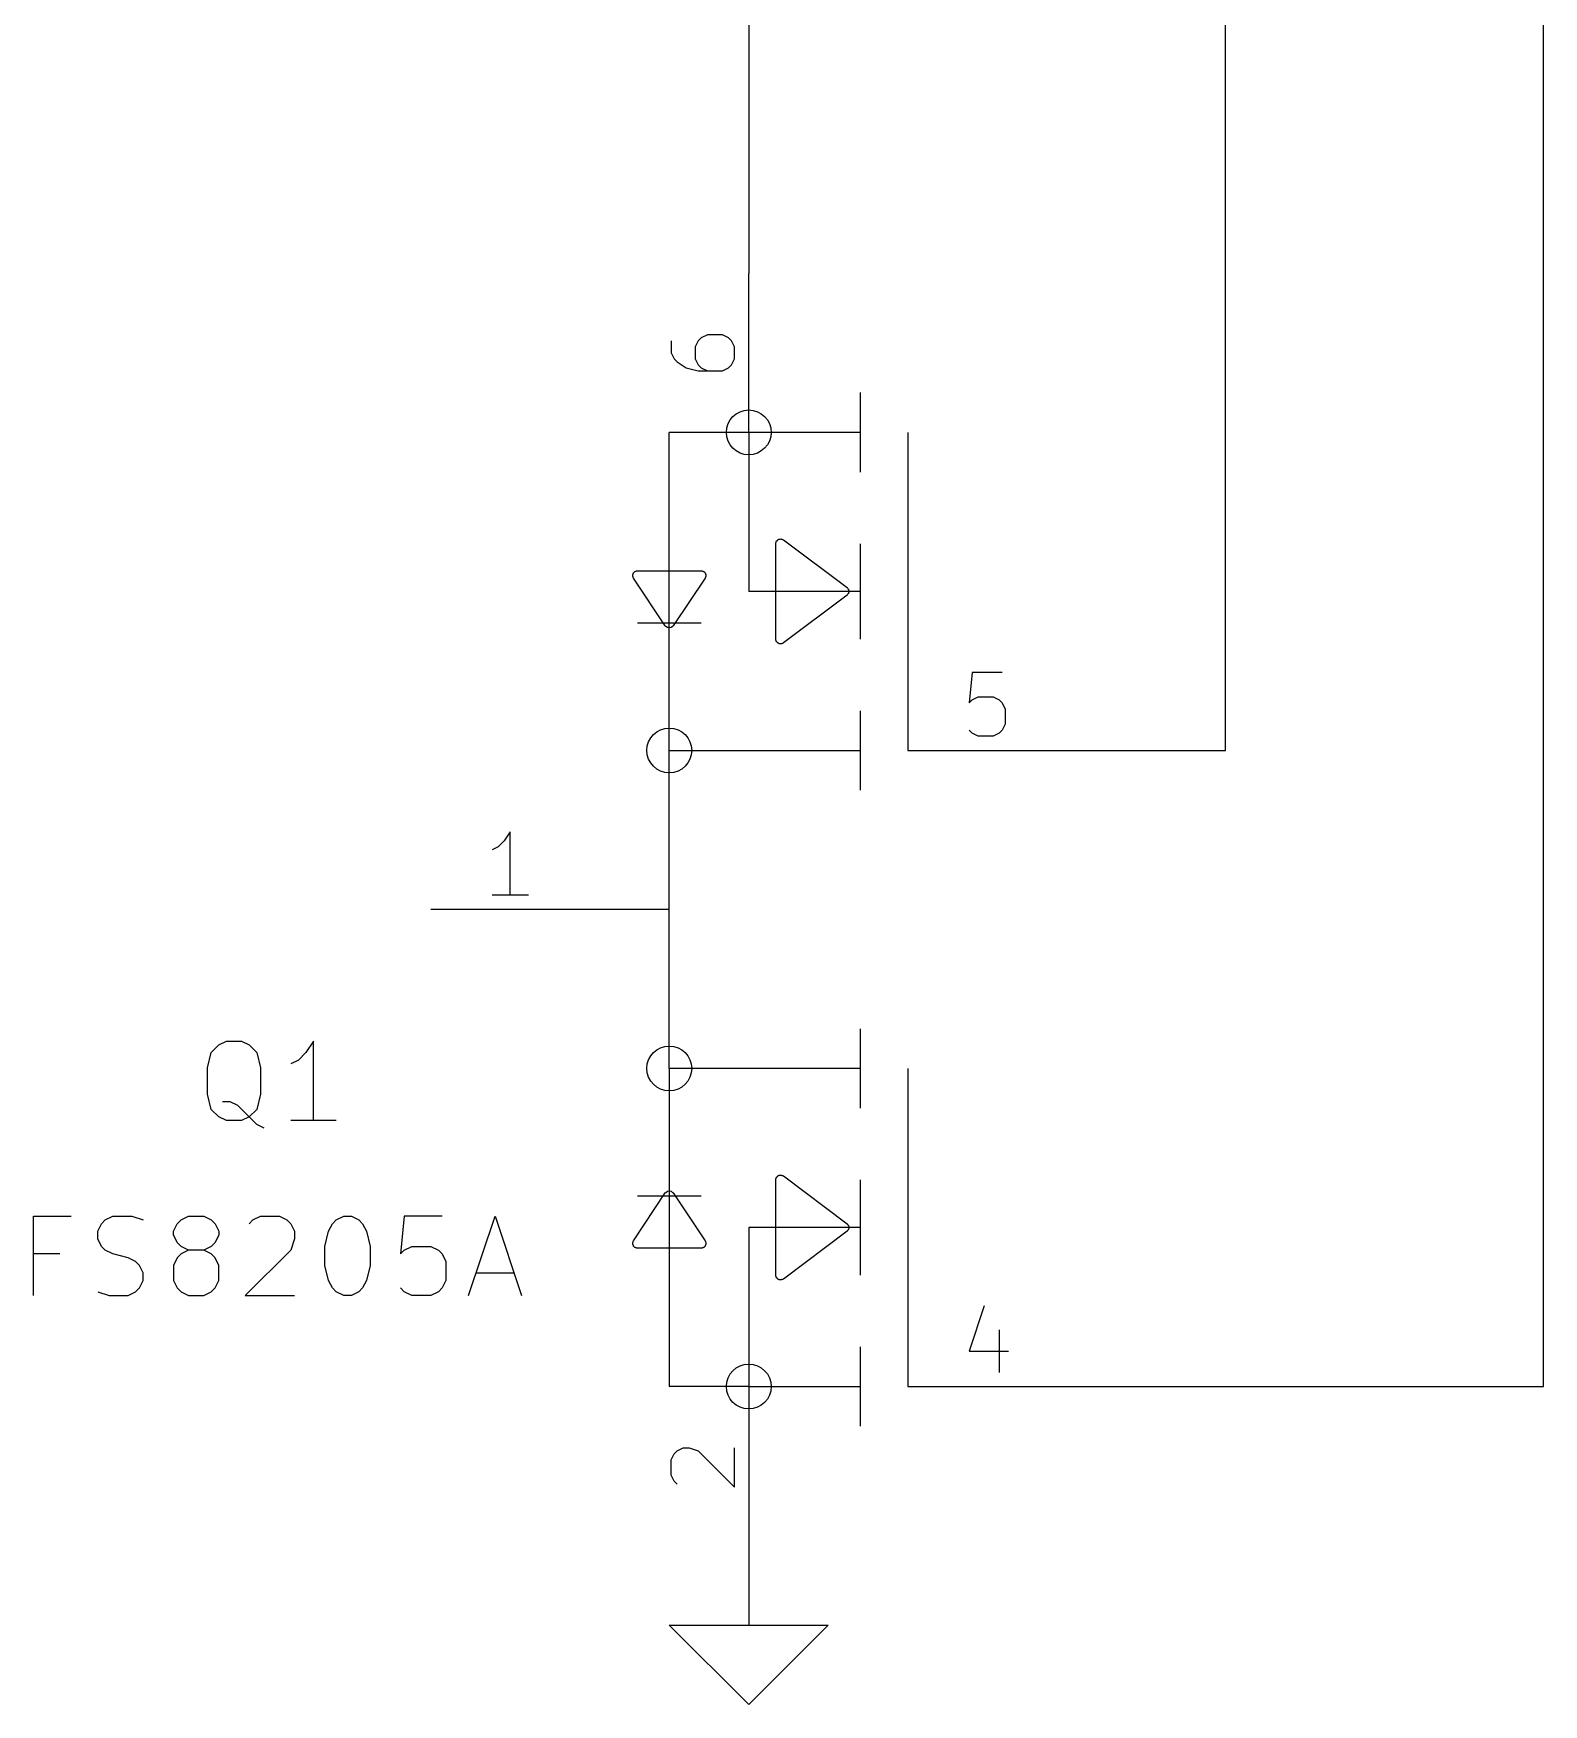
# Model space of a CAD drawing. Header units: inches. Extents: x 0.4 to 16.1, y -11.3 to -0.4.
# Drawn here: x 2.6 to 3.55, y -8.3 to -7.249 of the extents above; entities that cross this region are included whole.
import ezdxf

# ---------------------------------------------------------------- set-up
doc = ezdxf.new("R2010")
doc.units = ezdxf.units.IN
doc.header["$MEASUREMENT"] = 0
for name, color, linetype in [('GREENSIXTYFIVE', 129, 'CONTINUOUS'), ('LIGHTGREEN', 92, 'CONTINUOUS'), ('LIGHTRED', 12, 'CONTINUOUS'), ('RED', 14, 'CONTINUOUS')]:
    doc.layers.add(name, color=color, linetype=linetype)

msp = doc.modelspace()

# ---------------------------------------------------------------- linework, layer by layer
at = {"layer": 'GREENSIXTYFIVE', "linetype": 'CONTINUOUS'}
for p, q in [((2.7095, -7.8995), (2.7119, -7.8899)), ((2.7095, -7.8995), (2.7119, -7.8899)), ((2.7119, -7.8899), (2.7167, -7.8852)), ((2.7119, -7.8899), (2.7167, -7.8852)), ((2.7167, -7.8852), (2.7214, -7.8828)), ((2.7167, -7.8852), (2.7214, -7.8828)), ((2.7214, -7.8828), (2.7309, -7.8828)), ((2.7214, -7.8828), (2.7309, -7.8828)), ((2.7309, -7.8828), (2.7357, -7.8852)), ((2.7309, -7.8828), (2.7357, -7.8852)), ((2.7357, -7.8852), (2.7405, -7.8899)), ((2.7357, -7.8852), (2.7405, -7.8899)), ((2.7405, -7.8899), (2.7429, -7.8995)), ((2.7405, -7.8899), (2.7429, -7.8995)), ((2.7714, -7.8899), (2.7667, -7.8947)), ((2.7714, -7.8899), (2.7667, -7.8947)), ((2.7762, -7.8828), (2.7714, -7.8899)), ((2.7762, -7.8828), (2.7714, -7.8899)), ((2.7762, -7.9328), (2.7762, -7.8828)), ((2.7762, -7.9328), (2.7762, -7.8828)), ((2.7095, -7.9161), (2.7095, -7.8995)), ((2.7095, -7.9161), (2.7095, -7.8995)), ((2.7429, -7.8995), (2.7429, -7.9161)), ((2.7429, -7.8995), (2.7429, -7.9161)), ((2.7667, -7.8947), (2.7619, -7.8971)), ((2.7667, -7.8947), (2.7619, -7.8971)), ((2.7119, -7.9257), (2.7095, -7.9161)), ((2.7119, -7.9257), (2.7095, -7.9161)), ((2.7238, -7.9209), (2.719, -7.9209)), ((2.7238, -7.9209), (2.719, -7.9209)), ((2.7286, -7.9233), (2.7238, -7.9209)), ((2.7286, -7.9233), (2.7238, -7.9209)), ((2.7357, -7.9304), (2.7286, -7.9233)), ((2.7357, -7.9304), (2.7286, -7.9233)), ((2.7429, -7.9161), (2.7405, -7.9257)), ((2.7429, -7.9161), (2.7405, -7.9257)), ((2.7167, -7.9304), (2.7119, -7.9257)), ((2.7167, -7.9304), (2.7119, -7.9257)), ((2.7214, -7.9328), (2.7167, -7.9304)), ((2.7214, -7.9328), (2.7167, -7.9304)), ((2.7309, -7.9328), (2.7214, -7.9328)), ((2.7309, -7.9328), (2.7214, -7.9328)), ((2.7357, -7.9304), (2.7309, -7.9328)), ((2.7357, -7.9304), (2.7309, -7.9328)), ((2.7405, -7.9257), (2.7357, -7.9304)), ((2.7405, -7.9257), (2.7357, -7.9304)), ((2.7405, -7.9352), (2.7357, -7.9304)), ((2.7405, -7.9352), (2.7357, -7.9304)), ((2.7905, -7.9328), (2.7619, -7.9328)), ((2.7905, -7.9328), (2.7619, -7.9328)), ((2.7452, -7.9376), (2.7405, -7.9352)), ((2.7452, -7.9376), (2.7405, -7.9352)), ((2.6, -8.0428), (2.6, -7.9928)), ((2.6, -7.9928), (2.6238, -7.9928)), ((2.6, -8.0428), (2.6, -7.9928)), ((2.6, -7.9928), (2.6238, -7.9928)), ((2.6429, -7.9976), (2.6452, -7.9952)), ((2.6429, -7.9976), (2.6452, -7.9952)), ((2.6452, -7.9952), (2.65, -7.9928)), ((2.6452, -7.9952), (2.65, -7.9928)), ((2.65, -7.9928), (2.6619, -7.9928)), ((2.65, -7.9928), (2.6619, -7.9928)), ((2.6619, -7.9928), (2.669, -7.9952)), ((2.6619, -7.9928), (2.669, -7.9952)), ((2.6905, -7.9976), (2.6929, -7.9952)), ((2.6905, -7.9976), (2.6929, -7.9952)), ((2.6929, -7.9952), (2.6976, -7.9928)), ((2.6929, -7.9952), (2.6976, -7.9928)), ((2.6976, -7.9928), (2.7071, -7.9928)), ((2.6976, -7.9928), (2.7071, -7.9928)), ((2.7071, -7.9928), (2.7119, -7.9952)), ((2.7071, -7.9928), (2.7119, -7.9952)), ((2.7119, -7.9952), (2.7143, -7.9976)), ((2.7119, -7.9952), (2.7143, -7.9976)), ((2.7357, -7.9976), (2.7381, -7.9952)), ((2.7357, -7.9976), (2.7381, -7.9952)), ((2.7381, -7.9952), (2.7429, -7.9928)), ((2.7381, -7.9952), (2.7429, -7.9928)), ((2.7429, -7.9928), (2.7548, -7.9928)), ((2.7429, -7.9928), (2.7548, -7.9928)), ((2.7548, -7.9928), (2.7595, -7.9952)), ((2.7548, -7.9928), (2.7595, -7.9952)), ((2.7595, -7.9952), (2.7619, -7.9976)), ((2.7595, -7.9952), (2.7619, -7.9976)), ((2.7881, -7.9976), (2.7905, -7.9952)), ((2.7881, -7.9976), (2.7905, -7.9952)), ((2.7905, -7.9952), (2.7952, -7.9928)), ((2.7905, -7.9952), (2.7952, -7.9928)), ((2.7952, -7.9928), (2.8, -7.9928)), ((2.7952, -7.9928), (2.8, -7.9928)), ((2.8, -7.9928), (2.8048, -7.9952)), ((2.8, -7.9928), (2.8048, -7.9952)), ((2.8048, -7.9952), (2.8071, -7.9976)), ((2.8048, -7.9952), (2.8071, -7.9976)), ((2.8333, -7.9928), (2.8309, -8.0166)), ((2.8333, -7.9928), (2.8309, -8.0166)), ((2.8571, -7.9928), (2.8333, -7.9928)), ((2.8571, -7.9928), (2.8333, -7.9928)), ((2.8738, -8.0428), (2.8905, -7.9928)), ((2.8738, -8.0428), (2.8905, -7.9928)), ((2.8905, -7.9928), (2.9071, -8.0428)), ((2.8905, -7.9928), (2.9071, -8.0428)), ((2.6405, -8.0023), (2.6429, -7.9976)), ((2.6405, -8.0023), (2.6429, -7.9976)), ((2.6405, -8.0071), (2.6405, -8.0023)), ((2.6405, -8.0071), (2.6405, -8.0023)), ((2.6429, -8.0119), (2.6405, -8.0071)), ((2.6429, -8.0119), (2.6405, -8.0071)), ((2.6881, -8.0023), (2.6905, -7.9976)), ((2.6881, -8.0023), (2.6905, -7.9976)), ((2.6881, -8.0047), (2.6881, -8.0023)), ((2.6881, -8.0047), (2.6881, -8.0023)), ((2.6905, -8.0095), (2.6881, -8.0047)), ((2.6905, -8.0095), (2.6881, -8.0047)), ((2.7143, -7.9976), (2.7167, -8.0023)), ((2.7143, -7.9976), (2.7167, -8.0023)), ((2.7167, -8.0047), (2.7143, -8.0095)), ((2.7167, -8.0047), (2.7143, -8.0095)), ((2.7167, -8.0023), (2.7167, -8.0047)), ((2.7167, -8.0023), (2.7167, -8.0047)), ((2.7619, -7.9976), (2.7643, -8.0023)), ((2.7619, -7.9976), (2.7643, -8.0023)), ((2.7643, -8.0071), (2.7619, -8.0142)), ((2.7643, -8.0071), (2.7619, -8.0142)), ((2.7643, -8.0023), (2.7643, -8.0071)), ((2.7643, -8.0023), (2.7643, -8.0071)), ((2.7833, -8.0119), (2.7857, -8.0023)), ((2.7833, -8.0119), (2.7857, -8.0023)), ((2.7857, -8.0023), (2.7881, -7.9976)), ((2.7857, -8.0023), (2.7881, -7.9976)), ((2.8071, -7.9976), (2.8095, -8.0023)), ((2.8071, -7.9976), (2.8095, -8.0023)), ((2.8095, -8.0023), (2.8119, -8.0119)), ((2.8095, -8.0023), (2.8119, -8.0119)), ((2.6167, -8.0166), (2.6, -8.0166)), ((2.6167, -8.0166), (2.6, -8.0166)), ((2.6452, -8.0142), (2.6429, -8.0119)), ((2.6452, -8.0142), (2.6429, -8.0119)), ((2.65, -8.0166), (2.6452, -8.0142)), ((2.65, -8.0166), (2.6452, -8.0142)), ((2.6595, -8.019), (2.65, -8.0166)), ((2.6595, -8.019), (2.65, -8.0166)), ((2.6929, -8.0119), (2.6905, -8.0095)), ((2.6929, -8.0119), (2.6905, -8.0095)), ((2.6929, -8.0166), (2.6905, -8.019)), ((2.6929, -8.0166), (2.6905, -8.019)), ((2.6976, -8.0142), (2.6929, -8.0119)), ((2.6976, -8.0142), (2.6929, -8.0119)), ((2.6976, -8.0142), (2.6929, -8.0166)), ((2.6976, -8.0142), (2.6929, -8.0166)), ((2.7071, -8.0142), (2.6976, -8.0142)), ((2.7071, -8.0142), (2.6976, -8.0142)), ((2.7119, -8.0119), (2.7071, -8.0142)), ((2.7119, -8.0119), (2.7071, -8.0142)), ((2.7119, -8.0166), (2.7071, -8.0142)), ((2.7119, -8.0166), (2.7071, -8.0142)), ((2.7143, -8.0095), (2.7119, -8.0119)), ((2.7143, -8.0095), (2.7119, -8.0119)), ((2.7143, -8.019), (2.7119, -8.0166)), ((2.7143, -8.019), (2.7119, -8.0166)), ((2.7619, -8.0142), (2.7333, -8.0428)), ((2.7619, -8.0142), (2.7333, -8.0428)), ((2.7833, -8.0238), (2.7833, -8.0119)), ((2.7833, -8.0238), (2.7833, -8.0119)), ((2.8119, -8.0119), (2.8119, -8.0238)), ((2.8119, -8.0119), (2.8119, -8.0238)), ((2.8309, -8.0166), (2.8333, -8.0142)), ((2.8309, -8.0166), (2.8333, -8.0142)), ((2.8333, -8.0142), (2.8381, -8.0119)), ((2.8333, -8.0142), (2.8381, -8.0119)), ((2.8381, -8.0119), (2.85, -8.0119)), ((2.8381, -8.0119), (2.85, -8.0119)), ((2.85, -8.0119), (2.8548, -8.0142)), ((2.85, -8.0119), (2.8548, -8.0142)), ((2.8548, -8.0142), (2.8571, -8.0166)), ((2.8548, -8.0142), (2.8571, -8.0166)), ((2.8571, -8.0166), (2.8595, -8.0214)), ((2.8571, -8.0166), (2.8595, -8.0214)), ((2.6643, -8.0214), (2.6595, -8.019)), ((2.6643, -8.0214), (2.6595, -8.019)), ((2.6667, -8.0238), (2.6643, -8.0214)), ((2.6667, -8.0238), (2.6643, -8.0214)), ((2.669, -8.0285), (2.6667, -8.0238)), ((2.669, -8.0285), (2.6667, -8.0238)), ((2.669, -8.0333), (2.669, -8.0285)), ((2.669, -8.0333), (2.669, -8.0285)), ((2.6905, -8.019), (2.6881, -8.0238)), ((2.6905, -8.019), (2.6881, -8.0238)), ((2.6881, -8.0238), (2.6881, -8.0333)), ((2.6881, -8.0238), (2.6881, -8.0333)), ((2.7167, -8.0238), (2.7143, -8.019)), ((2.7167, -8.0238), (2.7143, -8.019)), ((2.7167, -8.0333), (2.7167, -8.0238)), ((2.7167, -8.0333), (2.7167, -8.0238)), ((2.7857, -8.0333), (2.7833, -8.0238)), ((2.7857, -8.0333), (2.7833, -8.0238)), ((2.8119, -8.0238), (2.8095, -8.0333)), ((2.8119, -8.0238), (2.8095, -8.0333)), ((2.8595, -8.0214), (2.8595, -8.0333)), ((2.8595, -8.0214), (2.8595, -8.0333)), ((2.8786, -8.0285), (2.9024, -8.0285)), ((2.8786, -8.0285), (2.9024, -8.0285)), ((2.6643, -8.0404), (2.6667, -8.038)), ((2.6643, -8.0404), (2.6667, -8.038)), ((2.6667, -8.038), (2.669, -8.0333)), ((2.6667, -8.038), (2.669, -8.0333)), ((2.6881, -8.0333), (2.6905, -8.038)), ((2.6881, -8.0333), (2.6905, -8.038)), ((2.6905, -8.038), (2.6929, -8.0404)), ((2.6905, -8.038), (2.6929, -8.0404)), ((2.7119, -8.0404), (2.7143, -8.038)), ((2.7119, -8.0404), (2.7143, -8.038)), ((2.7143, -8.038), (2.7167, -8.0333)), ((2.7143, -8.038), (2.7167, -8.0333)), ((2.7881, -8.038), (2.7857, -8.0333)), ((2.7881, -8.038), (2.7857, -8.0333)), ((2.7905, -8.0404), (2.7881, -8.038)), ((2.7905, -8.0404), (2.7881, -8.038)), ((2.8071, -8.038), (2.8048, -8.0404)), ((2.8071, -8.038), (2.8048, -8.0404)), ((2.8095, -8.0333), (2.8071, -8.038)), ((2.8095, -8.0333), (2.8071, -8.038)), ((2.8333, -8.0404), (2.8309, -8.038)), ((2.8333, -8.0404), (2.8309, -8.038)), ((2.8571, -8.038), (2.8548, -8.0404)), ((2.8571, -8.038), (2.8548, -8.0404)), ((2.8595, -8.0333), (2.8571, -8.038)), ((2.8595, -8.0333), (2.8571, -8.038)), ((2.6405, -8.0404), (2.6476, -8.0428)), ((2.6405, -8.0404), (2.6476, -8.0428)), ((2.6476, -8.0428), (2.6595, -8.0428)), ((2.6476, -8.0428), (2.6595, -8.0428)), ((2.6595, -8.0428), (2.6643, -8.0404)), ((2.6595, -8.0428), (2.6643, -8.0404)), ((2.6929, -8.0404), (2.6976, -8.0428)), ((2.6929, -8.0404), (2.6976, -8.0428)), ((2.6976, -8.0428), (2.7071, -8.0428)), ((2.6976, -8.0428), (2.7071, -8.0428)), ((2.7071, -8.0428), (2.7119, -8.0404)), ((2.7071, -8.0428), (2.7119, -8.0404)), ((2.7333, -8.0428), (2.7643, -8.0428)), ((2.7333, -8.0428), (2.7643, -8.0428)), ((2.7952, -8.0428), (2.7905, -8.0404)), ((2.7952, -8.0428), (2.7905, -8.0404)), ((2.8, -8.0428), (2.7952, -8.0428)), ((2.8, -8.0428), (2.7952, -8.0428)), ((2.8048, -8.0404), (2.8, -8.0428)), ((2.8048, -8.0404), (2.8, -8.0428)), ((2.8381, -8.0428), (2.8333, -8.0404)), ((2.8381, -8.0428), (2.8333, -8.0404)), ((2.85, -8.0428), (2.8381, -8.0428)), ((2.85, -8.0428), (2.8381, -8.0428)), ((2.8548, -8.0404), (2.85, -8.0428)), ((2.8548, -8.0404), (2.85, -8.0428))]:
    msp.add_line(p, q, dxfattribs=at)
at = {"layer": 'LIGHTGREEN', "linetype": 'CONTINUOUS'}
for p, q in [((3.05, -7.2), (3.05, -7.4)), ((3.35, -7.7), (3.35, -7.2)), ((3.55, -8.1), (3.55, -7.2)), ((3.25, -7.7), (3.35, -7.7)), ((3.25, -8.1), (3.55, -8.1))]:
    msp.add_line(p, q, dxfattribs=at)
at = {"layer": 'LIGHTRED', "linetype": 'CONTINUOUS'}
for p, q in [((3.024, -7.4386), (3.0201, -7.4405)), ((3.024, -7.4386), (3.0201, -7.4405)), ((3.0335, -7.4386), (3.024, -7.4386)), ((3.0335, -7.4386), (3.024, -7.4386)), ((3.0373, -7.4405), (3.0335, -7.4386)), ((3.0373, -7.4405), (3.0335, -7.4386)), ((3.0011, -7.4424), (3.0011, -7.45)), ((3.0011, -7.4424), (3.0011, -7.45)), ((3.0011, -7.45), (3.003, -7.4538)), ((3.0011, -7.45), (3.003, -7.4538)), ((3.0182, -7.4424), (3.0163, -7.4462)), ((3.0182, -7.4424), (3.0163, -7.4462)), ((3.0163, -7.4462), (3.0163, -7.4538)), ((3.0163, -7.4462), (3.0163, -7.4538)), ((3.0201, -7.4405), (3.0182, -7.4424)), ((3.0201, -7.4405), (3.0182, -7.4424)), ((3.0392, -7.4424), (3.0373, -7.4405)), ((3.0392, -7.4424), (3.0373, -7.4405)), ((3.0411, -7.4462), (3.0392, -7.4424)), ((3.0411, -7.4462), (3.0392, -7.4424)), ((3.0411, -7.4538), (3.0411, -7.4462)), ((3.0411, -7.4538), (3.0411, -7.4462)), ((3.003, -7.4538), (3.0049, -7.4557)), ((3.003, -7.4538), (3.0049, -7.4557)), ((3.0049, -7.4557), (3.0106, -7.4595)), ((3.0049, -7.4557), (3.0106, -7.4595)), ((3.0106, -7.4595), (3.0182, -7.4614)), ((3.0106, -7.4595), (3.0182, -7.4614)), ((3.0163, -7.4538), (3.0182, -7.4576)), ((3.0163, -7.4538), (3.0182, -7.4576)), ((3.0182, -7.4576), (3.0201, -7.4595)), ((3.0182, -7.4576), (3.0201, -7.4595)), ((3.0201, -7.4595), (3.024, -7.4614)), ((3.0201, -7.4595), (3.024, -7.4614)), ((3.0335, -7.4614), (3.0373, -7.4595)), ((3.0335, -7.4614), (3.0373, -7.4595)), ((3.0373, -7.4595), (3.0392, -7.4576)), ((3.0373, -7.4595), (3.0392, -7.4576)), ((3.0392, -7.4576), (3.0411, -7.4538)), ((3.0392, -7.4576), (3.0411, -7.4538)), ((3.0182, -7.4614), (3.0335, -7.4614)), ((3.0182, -7.4614), (3.0335, -7.4614)), ((3.1905, -7.6511), (3.1886, -7.6701)), ((3.1905, -7.6511), (3.1886, -7.6701)), ((3.2095, -7.6511), (3.1905, -7.6511)), ((3.2095, -7.6511), (3.1905, -7.6511)), ((3.1886, -7.6701), (3.1905, -7.6682)), ((3.1886, -7.6701), (3.1905, -7.6682)), ((3.1905, -7.6682), (3.1943, -7.6663)), ((3.1905, -7.6682), (3.1943, -7.6663)), ((3.1943, -7.6663), (3.2038, -7.6663)), ((3.1943, -7.6663), (3.2038, -7.6663)), ((3.2038, -7.6663), (3.2076, -7.6682)), ((3.2038, -7.6663), (3.2076, -7.6682)), ((3.2076, -7.6682), (3.2095, -7.6701)), ((3.2076, -7.6682), (3.2095, -7.6701)), ((3.2095, -7.6701), (3.2114, -7.674)), ((3.2095, -7.6701), (3.2114, -7.674)), ((3.2114, -7.674), (3.2114, -7.6835)), ((3.2114, -7.674), (3.2114, -7.6835)), ((3.1905, -7.6892), (3.1886, -7.6873)), ((3.1905, -7.6892), (3.1886, -7.6873)), ((3.1943, -7.6911), (3.1905, -7.6892)), ((3.1943, -7.6911), (3.1905, -7.6892)), ((3.2038, -7.6911), (3.1943, -7.6911)), ((3.2038, -7.6911), (3.1943, -7.6911)), ((3.2076, -7.6892), (3.2038, -7.6911)), ((3.2076, -7.6892), (3.2038, -7.6911)), ((3.2095, -7.6873), (3.2076, -7.6892)), ((3.2095, -7.6873), (3.2076, -7.6892)), ((3.2114, -7.6835), (3.2095, -7.6873)), ((3.2114, -7.6835), (3.2095, -7.6873)), ((2.9, -7.7511), (2.8962, -7.7568)), ((2.9, -7.7511), (2.8962, -7.7568)), ((2.9, -7.7911), (2.9, -7.7511)), ((2.9, -7.7911), (2.9, -7.7511)), ((2.8924, -7.7606), (2.8886, -7.7625)), ((2.8924, -7.7606), (2.8886, -7.7625)), ((2.8962, -7.7568), (2.8924, -7.7606)), ((2.8962, -7.7568), (2.8924, -7.7606)), ((2.9114, -7.7911), (2.8886, -7.7911)), ((2.9114, -7.7911), (2.8886, -7.7911)), ((3.1981, -8.0492), (3.1886, -8.0778)), ((3.1981, -8.0492), (3.1886, -8.0778)), ((3.2076, -8.0644), (3.2076, -8.0911)), ((3.2076, -8.0644), (3.2076, -8.0911)), ((3.1886, -8.0778), (3.2133, -8.0778)), ((3.1886, -8.0778), (3.2133, -8.0778)), ((3.0011, -8.1462), (3.003, -8.1424)), ((3.0011, -8.1462), (3.003, -8.1424)), ((3.003, -8.1424), (3.0049, -8.1405)), ((3.003, -8.1424), (3.0049, -8.1405)), ((3.0049, -8.1405), (3.0087, -8.1386)), ((3.0049, -8.1405), (3.0087, -8.1386)), ((3.0087, -8.1386), (3.0125, -8.1386)), ((3.0087, -8.1386), (3.0125, -8.1386)), ((3.0125, -8.1386), (3.0182, -8.1405)), ((3.0125, -8.1386), (3.0182, -8.1405)), ((3.0182, -8.1405), (3.0411, -8.1633)), ((3.0182, -8.1405), (3.0411, -8.1633)), ((3.0411, -8.1633), (3.0411, -8.1386)), ((3.0411, -8.1633), (3.0411, -8.1386)), ((3.0011, -8.1557), (3.0011, -8.1462)), ((3.0011, -8.1557), (3.0011, -8.1462)), ((3.003, -8.1595), (3.0011, -8.1557)), ((3.003, -8.1595), (3.0011, -8.1557)), ((3.0049, -8.1614), (3.003, -8.1595)), ((3.0049, -8.1614), (3.003, -8.1595))]:
    msp.add_line(p, q, dxfattribs=at)
at = {"layer": 'RED', "linetype": 'CONTINUOUS'}
for p, q in [((3.05, -7.5), (3.05, -7.4)), ((3.05, -7.5), (3.05, -7.4)), ((3.12, -7.475), (3.12, -7.5)), ((3.12, -7.5), (3, -7.5)), ((3, -7.62), (3, -7.5)), ((3.05, -7.5), (3.05, -7.6)), ((3.12, -7.5), (3.12, -7.525)), ((3.15, -7.5), (3.15, -7.7)), ((3.067, -7.5698), (3.0671, -7.5694)), ((3.067, -7.5699), (3.067, -7.5698)), ((3.067, -7.5698), (3.067, -7.5698)), ((3.067, -7.57), (3.067, -7.5699)), ((3.067, -7.63), (3.067, -7.57)), ((3.0671, -7.5694), (3.0672, -7.5691)), ((3.0672, -7.5691), (3.0673, -7.5687)), ((3.0673, -7.5687), (3.0674, -7.5685)), ((3.0674, -7.5685), (3.0675, -7.5683)), ((3.0675, -7.5683), (3.0678, -7.5681)), ((3.0678, -7.5681), (3.068, -7.5678)), ((3.068, -7.5678), (3.0682, -7.5677)), ((3.0682, -7.5677), (3.0683, -7.5675)), ((3.0683, -7.5675), (3.0687, -7.5674)), ((3.0687, -7.5674), (3.069, -7.5672)), ((3.069, -7.5672), (3.0692, -7.5671)), ((3.0692, -7.5671), (3.0694, -7.5671)), ((3.0694, -7.5671), (3.0698, -7.5671)), ((3.0698, -7.5671), (3.0702, -7.567)), ((3.0702, -7.567), (3.0704, -7.5671)), ((3.0704, -7.5671), (3.0706, -7.5671)), ((3.0706, -7.5671), (3.0709, -7.5672)), ((3.0709, -7.5672), (3.0713, -7.5673)), ((3.0713, -7.5673), (3.0716, -7.5675)), ((3.0716, -7.5675), (3.0717, -7.5675)), ((3.0717, -7.5675), (3.0717, -7.5675)), ((3.0717, -7.5675), (3.0718, -7.5676)), ((3.0718, -7.5676), (3.1118, -7.5976)), ((3.12, -7.57), (3.12, -7.6)), ((2.9786, -7.5874), (2.9789, -7.5872)), ((2.9789, -7.5872), (2.9791, -7.5872)), ((2.9791, -7.5872), (2.9794, -7.5871)), ((2.9794, -7.5871), (2.98, -7.587)), ((2.98, -7.587), (3.02, -7.587)), ((3.02, -7.587), (3.0206, -7.5871)), ((3.0206, -7.5871), (3.0209, -7.5872)), ((3.0209, -7.5872), (3.0211, -7.5872)), ((3.0211, -7.5872), (3.0214, -7.5874)), ((2.977, -7.59), (2.9771, -7.5897)), ((2.9771, -7.5903), (2.977, -7.59)), ((2.9771, -7.5894), (2.9772, -7.5891)), ((2.9771, -7.5897), (2.9771, -7.5894)), ((2.9771, -7.5906), (2.9771, -7.5903)), ((2.9772, -7.5909), (2.9771, -7.5906)), ((2.9772, -7.5888), (2.9774, -7.5886)), ((2.9772, -7.5891), (2.9772, -7.5888)), ((2.9772, -7.5911), (2.9772, -7.5909)), ((2.9775, -7.5917), (2.9772, -7.5911)), ((2.9774, -7.5886), (2.9775, -7.5883)), ((2.9775, -7.5883), (2.9777, -7.5881)), ((2.9975, -7.6217), (2.9775, -7.5917)), ((2.9777, -7.5881), (2.9779, -7.5879)), ((2.9779, -7.5879), (2.9781, -7.5877)), ((2.9781, -7.5877), (2.9783, -7.5875)), ((2.9783, -7.5875), (2.9786, -7.5874)), ((3.0225, -7.5917), (3.0025, -7.6217)), ((3.0214, -7.5874), (3.0217, -7.5875)), ((3.0217, -7.5875), (3.0219, -7.5877)), ((3.0219, -7.5877), (3.0221, -7.5879)), ((3.0221, -7.5879), (3.0223, -7.5881)), ((3.0223, -7.5881), (3.0225, -7.5883)), ((3.0225, -7.5883), (3.0226, -7.5886)), ((3.0228, -7.5911), (3.0225, -7.5917)), ((3.0226, -7.5886), (3.0228, -7.5888)), ((3.0228, -7.5888), (3.0228, -7.5891)), ((3.0228, -7.5891), (3.0229, -7.5894)), ((3.0229, -7.5906), (3.0228, -7.5909)), ((3.0228, -7.5909), (3.0228, -7.5911)), ((3.0229, -7.5894), (3.0229, -7.5897)), ((3.0229, -7.5897), (3.023, -7.59)), ((3.023, -7.59), (3.0229, -7.5903)), ((3.0229, -7.5903), (3.0229, -7.5906)), ((3.1118, -7.5976), (3.1119, -7.5977)), ((3.1119, -7.5977), (3.112, -7.5978)), ((3.112, -7.5978), (3.112, -7.5978)), ((3.12, -7.6), (3.05, -7.6)), ((3.1118, -7.6024), (3.0718, -7.6324)), ((3.1119, -7.6023), (3.1118, -7.6024)), ((3.112, -7.6022), (3.1119, -7.6023)), ((3.112, -7.5978), (3.1122, -7.598)), ((3.1122, -7.602), (3.112, -7.6022)), ((3.112, -7.6022), (3.112, -7.6022)), ((3.1122, -7.598), (3.1124, -7.5984)), ((3.1124, -7.6016), (3.1122, -7.602)), ((3.1124, -7.5984), (3.1127, -7.5987)), ((3.1127, -7.6013), (3.1124, -7.6016)), ((3.1127, -7.5987), (3.1127, -7.5989)), ((3.1127, -7.5989), (3.1128, -7.599)), ((3.1128, -7.601), (3.1127, -7.6011)), ((3.1127, -7.6011), (3.1127, -7.6013)), ((3.1128, -7.599), (3.1129, -7.5994)), ((3.1129, -7.6006), (3.1128, -7.601)), ((3.1129, -7.5994), (3.113, -7.5998)), ((3.113, -7.6002), (3.1129, -7.6006)), ((3.113, -7.5998), (3.113, -7.6)), ((3.113, -7.6), (3.113, -7.6002)), ((3.12, -7.6), (3.12, -7.63)), ((3, -7.62), (2.98, -7.62)), ((2.9979, -7.6221), (2.9975, -7.6217)), ((2.9988, -7.6228), (2.9979, -7.6221)), ((3, -7.623), (2.9988, -7.6228)), ((3.02, -7.62), (3, -7.62)), ((3, -7.7), (3, -7.62)), ((3.0012, -7.6228), (3, -7.623)), ((3.0021, -7.6221), (3.0012, -7.6228)), ((3.0025, -7.6217), (3.0021, -7.6221)), ((3.067, -7.6301), (3.067, -7.63)), ((3.067, -7.6302), (3.067, -7.6301)), ((3.0671, -7.6306), (3.067, -7.6302)), ((3.067, -7.6302), (3.067, -7.6302)), ((3.0672, -7.6309), (3.0671, -7.6306)), ((3.0673, -7.6313), (3.0672, -7.6309)), ((3.0674, -7.6315), (3.0673, -7.6313)), ((3.0675, -7.6317), (3.0674, -7.6315)), ((3.0678, -7.6319), (3.0675, -7.6317)), ((3.068, -7.6322), (3.0678, -7.6319)), ((3.0682, -7.6323), (3.068, -7.6322)), ((3.0683, -7.6325), (3.0682, -7.6323)), ((3.0687, -7.6326), (3.0683, -7.6325)), ((3.069, -7.6328), (3.0687, -7.6326)), ((3.0692, -7.6329), (3.069, -7.6328)), ((3.0694, -7.6329), (3.0692, -7.6329)), ((3.0698, -7.6329), (3.0694, -7.6329)), ((3.0702, -7.633), (3.0698, -7.6329)), ((3.0704, -7.6329), (3.0702, -7.633)), ((3.0706, -7.6329), (3.0704, -7.6329)), ((3.0709, -7.6328), (3.0706, -7.6329)), ((3.0713, -7.6327), (3.0709, -7.6328)), ((3.0716, -7.6325), (3.0713, -7.6327)), ((3.0717, -7.6325), (3.0716, -7.6325)), ((3.0718, -7.6324), (3.0717, -7.6325)), ((3.0717, -7.6325), (3.0717, -7.6325)), ((3.12, -7.675), (3.12, -7.7)), ((3, -7.7), (3.12, -7.7)), ((3, -7.8), (3, -7.7)), ((3.12, -7.7), (3.12, -7.725)), ((3.15, -7.7), (3.25, -7.7)), ((3.15, -7.7), (3.25, -7.7)), ((2.95, -7.8), (2.85, -7.8)), ((2.95, -7.8), (2.85, -7.8)), ((3, -7.8), (2.95, -7.8)), ((3, -7.9), (3, -7.8)), ((3.12, -7.875), (3.12, -7.9)), ((3.12, -7.9), (3, -7.9)), ((3, -7.9), (3, -7.98)), ((3.12, -7.9), (3.12, -7.925)), ((3.15, -7.9), (3.15, -8.1)), ((3.067, -7.9698), (3.0671, -7.9694)), ((3.067, -7.9699), (3.067, -7.9698)), ((3.067, -7.9698), (3.067, -7.9698)), ((3.067, -7.97), (3.067, -7.9699)), ((3.067, -8.03), (3.067, -7.97)), ((3.0671, -7.9694), (3.0672, -7.9691)), ((3.0672, -7.9691), (3.0673, -7.9687)), ((3.0673, -7.9687), (3.0674, -7.9685)), ((3.0674, -7.9685), (3.0675, -7.9683)), ((3.0675, -7.9683), (3.0678, -7.9681)), ((3.0678, -7.9681), (3.068, -7.9678)), ((3.068, -7.9678), (3.0682, -7.9677)), ((3.0682, -7.9677), (3.0683, -7.9675)), ((3.0683, -7.9675), (3.0687, -7.9674)), ((3.0687, -7.9674), (3.069, -7.9672)), ((3.069, -7.9672), (3.0692, -7.9671)), ((3.0692, -7.9671), (3.0694, -7.9671)), ((3.0694, -7.9671), (3.0698, -7.9671)), ((3.0698, -7.9671), (3.0702, -7.967)), ((3.0702, -7.967), (3.0704, -7.9671)), ((3.0704, -7.9671), (3.0706, -7.9671)), ((3.0706, -7.9671), (3.0709, -7.9672)), ((3.0709, -7.9672), (3.0713, -7.9673)), ((3.0713, -7.9673), (3.0716, -7.9675)), ((3.0716, -7.9675), (3.0717, -7.9675)), ((3.0717, -7.9675), (3.0717, -7.9675)), ((3.0717, -7.9675), (3.0718, -7.9676)), ((3.0718, -7.9676), (3.1118, -7.9976)), ((3.12, -7.97), (3.12, -8)), ((2.9775, -8.0083), (2.9975, -7.9783)), ((2.98, -7.98), (3, -7.98)), ((2.9975, -7.9783), (2.9979, -7.9779)), ((2.9979, -7.9779), (2.9988, -7.9772)), ((2.9988, -7.9772), (3, -7.977)), ((3, -7.977), (3.0012, -7.9772)), ((3, -7.98), (3.02, -7.98)), ((3, -7.98), (3, -8.1)), ((3.0012, -7.9772), (3.0021, -7.9779)), ((3.0021, -7.9779), (3.0025, -7.9783)), ((3.0025, -7.9783), (3.0225, -8.0083)), ((3.12, -8), (3.05, -8)), ((3.05, -8), (3.05, -8.1)), ((3.1118, -8.0024), (3.0718, -8.0324)), ((3.1118, -7.9976), (3.1119, -7.9977)), ((3.1119, -8.0023), (3.1118, -8.0024)), ((3.1119, -7.9977), (3.112, -7.9978)), ((3.112, -8.0022), (3.1119, -8.0023)), ((3.112, -7.9978), (3.112, -7.9978)), ((3.112, -7.9978), (3.1122, -7.998)), ((3.1122, -8.002), (3.112, -8.0022)), ((3.112, -8.0022), (3.112, -8.0022)), ((3.1122, -7.998), (3.1124, -7.9984)), ((3.1124, -8.0016), (3.1122, -8.002)), ((3.1124, -7.9984), (3.1127, -7.9987)), ((3.1127, -8.0013), (3.1124, -8.0016)), ((3.1127, -7.9987), (3.1127, -7.9989)), ((3.1127, -7.9989), (3.1128, -7.999)), ((3.1128, -8.001), (3.1127, -8.0011)), ((3.1127, -8.0011), (3.1127, -8.0013)), ((3.1128, -7.999), (3.1129, -7.9994)), ((3.1129, -8.0006), (3.1128, -8.001)), ((3.1129, -7.9994), (3.113, -7.9998)), ((3.113, -8.0002), (3.1129, -8.0006)), ((3.113, -7.9998), (3.113, -8)), ((3.113, -8), (3.113, -8.0002)), ((3.12, -8), (3.12, -8.03)), ((2.977, -8.01), (2.9771, -8.0097)), ((2.9771, -8.0103), (2.977, -8.01)), ((2.9771, -8.0094), (2.9772, -8.0091)), ((2.9771, -8.0097), (2.9771, -8.0094)), ((2.9771, -8.0106), (2.9771, -8.0103)), ((2.9772, -8.0109), (2.9771, -8.0106)), ((2.9772, -8.0089), (2.9775, -8.0083)), ((2.9772, -8.0091), (2.9772, -8.0089)), ((2.9772, -8.0112), (2.9772, -8.0109)), ((2.9774, -8.0114), (2.9772, -8.0112)), ((2.9775, -8.0117), (2.9774, -8.0114)), ((2.9777, -8.0119), (2.9775, -8.0117)), ((2.9779, -8.0121), (2.9777, -8.0119)), ((2.9781, -8.0123), (2.9779, -8.0121)), ((2.9783, -8.0125), (2.9781, -8.0123)), ((2.9786, -8.0126), (2.9783, -8.0125)), ((2.9789, -8.0128), (2.9786, -8.0126)), ((2.9791, -8.0128), (2.9789, -8.0128)), ((2.9794, -8.0129), (2.9791, -8.0128)), ((2.98, -8.013), (2.9794, -8.0129)), ((3.02, -8.013), (2.98, -8.013)), ((3.0206, -8.0129), (3.02, -8.013)), ((3.0209, -8.0128), (3.0206, -8.0129)), ((3.0211, -8.0128), (3.0209, -8.0128)), ((3.0214, -8.0126), (3.0211, -8.0128)), ((3.0217, -8.0125), (3.0214, -8.0126)), ((3.0219, -8.0123), (3.0217, -8.0125)), ((3.0221, -8.0121), (3.0219, -8.0123)), ((3.0223, -8.0119), (3.0221, -8.0121)), ((3.0225, -8.0117), (3.0223, -8.0119)), ((3.0225, -8.0083), (3.0228, -8.0089)), ((3.0226, -8.0114), (3.0225, -8.0117)), ((3.0228, -8.0112), (3.0226, -8.0114)), ((3.0228, -8.0089), (3.0228, -8.0091)), ((3.0228, -8.0091), (3.0229, -8.0094)), ((3.0229, -8.0106), (3.0228, -8.0109)), ((3.0228, -8.0109), (3.0228, -8.0112)), ((3.0229, -8.0094), (3.0229, -8.0097)), ((3.0229, -8.0097), (3.023, -8.01)), ((3.023, -8.01), (3.0229, -8.0103)), ((3.0229, -8.0103), (3.0229, -8.0106)), ((3.067, -8.0301), (3.067, -8.03)), ((3.067, -8.0302), (3.067, -8.0301)), ((3.0671, -8.0306), (3.067, -8.0302)), ((3.067, -8.0302), (3.067, -8.0302)), ((3.0672, -8.0309), (3.0671, -8.0306)), ((3.0673, -8.0313), (3.0672, -8.0309)), ((3.0674, -8.0315), (3.0673, -8.0313)), ((3.0675, -8.0317), (3.0674, -8.0315)), ((3.0678, -8.0319), (3.0675, -8.0317)), ((3.068, -8.0322), (3.0678, -8.0319)), ((3.0682, -8.0323), (3.068, -8.0322)), ((3.0683, -8.0325), (3.0682, -8.0323)), ((3.0687, -8.0326), (3.0683, -8.0325)), ((3.069, -8.0328), (3.0687, -8.0326)), ((3.0692, -8.0329), (3.069, -8.0328)), ((3.0694, -8.0329), (3.0692, -8.0329)), ((3.0698, -8.0329), (3.0694, -8.0329)), ((3.0702, -8.033), (3.0698, -8.0329)), ((3.0704, -8.0329), (3.0702, -8.033)), ((3.0706, -8.0329), (3.0704, -8.0329)), ((3.0709, -8.0328), (3.0706, -8.0329)), ((3.0713, -8.0327), (3.0709, -8.0328)), ((3.0716, -8.0325), (3.0713, -8.0327)), ((3.0717, -8.0325), (3.0716, -8.0325)), ((3.0718, -8.0324), (3.0717, -8.0325)), ((3.0717, -8.0325), (3.0717, -8.0325)), ((3.12, -8.075), (3.12, -8.1)), ((3.05, -8.1), (3, -8.1)), ((3.05, -8.1), (3.12, -8.1)), ((3.05, -8.1), (3.05, -8.2)), ((3.05, -8.1), (3.05, -8.2)), ((3.12, -8.1), (3.12, -8.125)), ((3.15, -8.1), (3.25, -8.1)), ((3.15, -8.1), (3.25, -8.1)), ((3.05, -8.2), (3.05, -8.25)), ((3.05, -8.3), (3, -8.25)), ((3, -8.25), (3.05, -8.25)), ((3.05, -8.25), (3.1, -8.25)), ((3.1, -8.25), (3.05, -8.3))]:
    msp.add_line(p, q, dxfattribs=at)
at = {"layer": 'RED'}
for centre in [(3.05, -7.5), (3, -7.7), (3, -7.9), (3.05, -8.1)]:
    msp.add_circle(centre, 0.0141, dxfattribs=at)

doc.saveas('drawing.dxf')
